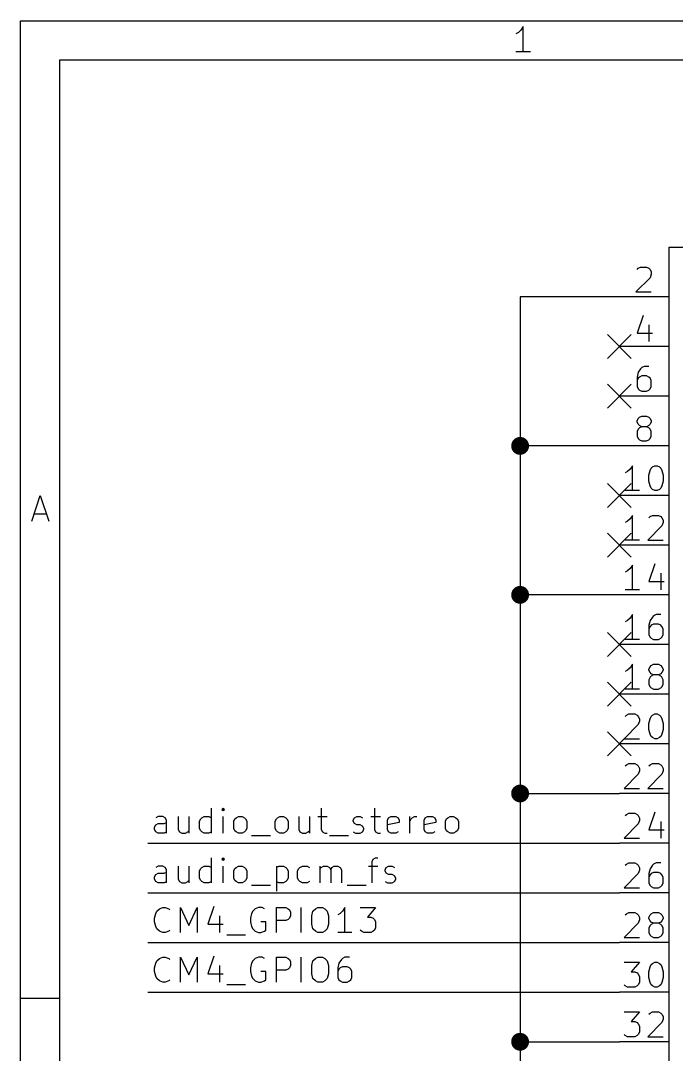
# Model space of a CAD drawing. Extents: x 0.4 to 11.3, y -7.9 to -0.4.
# Drawn here: x 0.394 to 1.715, y -2.475 to -0.394 of the extents above; entities that cross this region are included whole.
import ezdxf

# ---------------------------------------------------------------- set-up
doc = ezdxf.new("R2010")
doc.units = 0
doc.header["$MEASUREMENT"] = 0
for name, color, linetype in [('BLUE2', 5, 'CONTINUOUS'), ('GRAY1', 251, 'CONTINUOUS'), ('GREEN3', 91, 'CONTINUOUS'), ('RED2', 1, 'CONTINUOUS'), ('RED3', 11, 'CONTINUOUS')]:
    doc.layers.add(name, color=color, linetype=linetype)

msp = doc.modelspace()

# ---------------------------------------------------------------- linework, layer by layer
at = {"layer": 'BLUE2', "linetype": 'CONTINUOUS'}
for p, q in [((1.576, -1.026), (1.624, -1.074)), ((1.624, -1.026), (1.576, -1.074)), ((1.576, -1.126), (1.624, -1.174)), ((1.624, -1.126), (1.576, -1.174)), ((1.576, -1.326), (1.624, -1.374)), ((1.624, -1.326), (1.576, -1.374)), ((1.576, -1.426), (1.624, -1.474)), ((1.624, -1.426), (1.576, -1.474)), ((1.576, -1.626), (1.624, -1.674)), ((1.624, -1.626), (1.576, -1.674)), ((1.576, -1.726), (1.624, -1.774)), ((1.624, -1.726), (1.576, -1.774)), ((1.576, -1.826), (1.624, -1.874)), ((1.624, -1.826), (1.576, -1.874))]:
    msp.add_line(p, q, dxfattribs=at)
at = {"layer": 'GRAY1', "linetype": 'CONTINUOUS'}
for p, q in [((0.670776, -1.99647), (0.666012, -1.99885)), ((0.680299, -1.99647), (0.670776, -1.99647)), ((0.685059, -1.99885), (0.680299, -1.99647)), ((0.711248, -1.99647), (0.711248, -2.02266)), ((0.732677, -1.99647), (0.732677, -2.0298)), ((0.758866, -1.99885), (0.76363, -1.99647)), ((0.76363, -1.99647), (0.773154, -1.99647)), ((0.773154, -1.99647), (0.777913, -1.99885)), ((0.777913, -2.0298), (0.777913, -1.9798)), ((0.80172, -1.9798), (0.799343, -1.98218)), ((0.799343, -1.98218), (0.80172, -1.98456)), ((0.804102, -1.98218), (0.80172, -1.9798)), ((0.80172, -1.9798), (0.80172, -1.98456)), ((0.80172, -1.98456), (0.804102, -1.98218)), ((0.80172, -2.0298), (0.80172, -1.99647)), ((0.827913, -1.99885), (0.832677, -1.99647)), ((0.832677, -1.99647), (0.839819, -1.99647)), ((0.839819, -1.99647), (0.844579, -1.99885)), ((0.911244, -1.99885), (0.916008, -1.99647)), ((0.916008, -1.99647), (0.92315, -1.99647)), ((0.92315, -1.99647), (0.927909, -1.99885)), ((0.954098, -1.99647), (0.954098, -2.02266)), ((0.975528, -1.99647), (0.975528, -2.0298)), ((0.992193, -1.99647), (1.01124, -1.99647)), ((0.999335, -1.9798), (0.999335, -2.02266)), ((1.066, -1.99885), (1.07076, -1.99647)), ((1.07076, -1.99647), (1.07791, -1.99647)), ((1.07791, -1.99647), (1.08267, -1.99885)), ((1.09933, -1.99647), (1.11838, -1.99647)), ((1.10648, -1.9798), (1.10648, -2.02266)), ((1.13505, -1.99885), (1.13981, -1.99647)), ((1.13981, -1.99647), (1.14933, -1.99647)), ((1.14933, -1.99647), (1.15409, -1.99885)), ((1.17791, -2.0298), (1.17791, -1.99647)), ((1.18267, -1.99885), (1.18743, -1.99647)), ((1.18743, -1.99647), (1.19219, -1.99647)), ((1.20886, -1.99885), (1.21362, -1.99647)), ((1.21362, -1.99647), (1.22315, -1.99647)), ((1.22315, -1.99647), (1.22791, -1.99885)), ((1.2541, -1.99885), (1.25886, -1.99647)), ((1.25886, -1.99647), (1.266, -1.99647)), ((1.266, -1.99647), (1.27076, -1.99885)), ((0.663634, -2.01789), (0.666012, -2.01313)), ((0.663634, -2.02266), (0.663634, -2.01789)), ((0.666012, -2.01313), (0.670776, -2.01075)), ((0.670776, -2.01075), (0.682681, -2.01075)), ((0.682681, -2.01075), (0.687441, -2.00837)), ((0.687441, -2.00361), (0.685059, -1.99885)), ((0.687441, -2.0298), (0.687441, -2.00361)), ((0.754106, -2.00599), (0.756484, -2.00123)), ((0.754106, -2.02028), (0.754106, -2.00599)), ((0.756484, -2.00123), (0.758866, -1.99885)), ((0.823154, -2.00599), (0.825531, -2.00123)), ((0.823154, -2.02028), (0.823154, -2.00599)), ((0.825531, -2.00123), (0.827913, -1.99885)), ((0.844579, -1.99885), (0.846961, -2.00123)), ((0.846961, -2.00123), (0.849343, -2.00599)), ((0.849343, -2.00599), (0.849343, -2.02028)), ((0.906484, -2.00599), (0.908862, -2.00123)), ((0.906484, -2.02028), (0.906484, -2.00599)), ((0.908862, -2.00123), (0.911244, -1.99885)), ((0.927909, -1.99885), (0.930291, -2.00123)), ((0.930291, -2.00123), (0.932673, -2.00599)), ((0.932673, -2.00599), (0.932673, -2.02028)), ((1.06362, -2.00361), (1.066, -1.99885)), ((1.06362, -2.00599), (1.06362, -2.00361)), ((1.066, -2.01075), (1.06362, -2.00599)), ((1.07076, -2.01313), (1.066, -2.01075)), ((1.07791, -2.01313), (1.07076, -2.01313)), ((1.08267, -2.01552), (1.07791, -2.01313)), ((1.08505, -2.02028), (1.08267, -2.01552)), ((1.13267, -2.00361), (1.13505, -1.99885)), ((1.13267, -2.02266), (1.13267, -2.00361)), ((1.15648, -2.00837), (1.13267, -2.01313)), ((1.15409, -1.99885), (1.15648, -2.00361)), ((1.15648, -2.00361), (1.15648, -2.00837)), ((1.17791, -2.00599), (1.18029, -2.00123)), ((1.18029, -2.00123), (1.18267, -1.99885)), ((1.20648, -2.00361), (1.20886, -1.99885)), ((1.20648, -2.02266), (1.20648, -2.00361)), ((1.23029, -2.00837), (1.20648, -2.01313)), ((1.22791, -1.99885), (1.23029, -2.00361)), ((1.23029, -2.00361), (1.23029, -2.00837)), ((1.24934, -2.00599), (1.25172, -2.00123)), ((1.24934, -2.02028), (1.24934, -2.00599)), ((1.25172, -2.00123), (1.2541, -1.99885)), ((1.27076, -1.99885), (1.27315, -2.00123)), ((1.27315, -2.00123), (1.27553, -2.00599)), ((1.27553, -2.00599), (1.27553, -2.02028)), ((0.666012, -2.02742), (0.663634, -2.02266)), ((0.670776, -2.0298), (0.666012, -2.02742)), ((0.682681, -2.0298), (0.670776, -2.0298)), ((0.687441, -2.02742), (0.682681, -2.0298)), ((0.711248, -2.02266), (0.71363, -2.02742)), ((0.71363, -2.02742), (0.718394, -2.0298)), ((0.718394, -2.0298), (0.725535, -2.0298)), ((0.725535, -2.0298), (0.730295, -2.02742)), ((0.730295, -2.02742), (0.732677, -2.02504)), ((0.756484, -2.02504), (0.754106, -2.02028)), ((0.758866, -2.02742), (0.756484, -2.02504)), ((0.76363, -2.0298), (0.758866, -2.02742)), ((0.773154, -2.0298), (0.76363, -2.0298)), ((0.777913, -2.02742), (0.773154, -2.0298)), ((0.825531, -2.02504), (0.823154, -2.02028)), ((0.827913, -2.02742), (0.825531, -2.02504)), ((0.832677, -2.0298), (0.827913, -2.02742)), ((0.839819, -2.0298), (0.832677, -2.0298)), ((0.844579, -2.02742), (0.839819, -2.0298)), ((0.846961, -2.02504), (0.844579, -2.02742)), ((0.849343, -2.02028), (0.846961, -2.02504)), ((0.858866, -2.03456), (0.896961, -2.03456)), ((0.908862, -2.02504), (0.906484, -2.02028)), ((0.911244, -2.02742), (0.908862, -2.02504)), ((0.916008, -2.0298), (0.911244, -2.02742)), ((0.92315, -2.0298), (0.916008, -2.0298)), ((0.927909, -2.02742), (0.92315, -2.0298)), ((0.930291, -2.02504), (0.927909, -2.02742)), ((0.932673, -2.02028), (0.930291, -2.02504)), ((0.954098, -2.02266), (0.95648, -2.02742)), ((0.95648, -2.02742), (0.961244, -2.0298)), ((0.961244, -2.0298), (0.968386, -2.0298)), ((0.968386, -2.0298), (0.973146, -2.02742)), ((0.973146, -2.02742), (0.975528, -2.02504)), ((0.999335, -2.02266), (1.00172, -2.02742)), ((1.00172, -2.02742), (1.00648, -2.0298)), ((1.00648, -2.0298), (1.01124, -2.0298)), ((1.016, -2.03456), (1.0541, -2.03456)), ((1.06362, -2.02742), (1.06838, -2.0298)), ((1.06838, -2.0298), (1.07791, -2.0298)), ((1.07791, -2.0298), (1.08267, -2.02742)), ((1.08267, -2.02742), (1.08505, -2.02266)), ((1.08505, -2.02266), (1.08505, -2.02028)), ((1.10648, -2.02266), (1.10886, -2.02742)), ((1.10886, -2.02742), (1.11362, -2.0298)), ((1.11362, -2.0298), (1.11838, -2.0298)), ((1.13505, -2.02742), (1.13267, -2.02266)), ((1.13981, -2.0298), (1.13505, -2.02742)), ((1.14933, -2.0298), (1.13981, -2.0298)), ((1.15409, -2.02742), (1.14933, -2.0298)), ((1.20886, -2.02742), (1.20648, -2.02266)), ((1.21362, -2.0298), (1.20886, -2.02742)), ((1.22315, -2.0298), (1.21362, -2.0298)), ((1.22791, -2.02742), (1.22315, -2.0298)), ((1.25172, -2.02504), (1.24934, -2.02028)), ((1.2541, -2.02742), (1.25172, -2.02504)), ((1.25886, -2.0298), (1.2541, -2.02742)), ((1.266, -2.0298), (1.25886, -2.0298)), ((1.27076, -2.02742), (1.266, -2.0298)), ((1.27315, -2.02504), (1.27076, -2.02742)), ((1.27553, -2.02028), (1.27315, -2.02504)), ((0.777913, -2.1298), (0.777913, -2.0798)), ((0.80172, -2.0798), (0.799343, -2.08218)), ((0.804102, -2.08218), (0.80172, -2.0798)), ((0.80172, -2.0798), (0.80172, -2.08456)), ((1.1041, -2.08218), (1.10886, -2.0798)), ((1.10886, -2.0798), (1.11362, -2.0798)), ((0.670776, -2.09647), (0.666012, -2.09885)), ((0.680299, -2.09647), (0.670776, -2.09647)), ((0.685059, -2.09885), (0.680299, -2.09647)), ((0.687441, -2.10361), (0.685059, -2.09885)), ((0.711248, -2.09647), (0.711248, -2.12266)), ((0.732677, -2.09647), (0.732677, -2.1298)), ((0.754106, -2.10599), (0.756484, -2.10123)), ((0.756484, -2.10123), (0.758866, -2.09885)), ((0.758866, -2.09885), (0.76363, -2.09647)), ((0.76363, -2.09647), (0.773154, -2.09647)), ((0.773154, -2.09647), (0.777913, -2.09885)), ((0.799343, -2.08218), (0.80172, -2.08456)), ((0.80172, -2.08456), (0.804102, -2.08218)), ((0.80172, -2.1298), (0.80172, -2.09647)), ((0.823154, -2.10599), (0.825531, -2.10123)), ((0.825531, -2.10123), (0.827913, -2.09885)), ((0.827913, -2.09885), (0.832677, -2.09647)), ((0.832677, -2.09647), (0.839819, -2.09647)), ((0.839819, -2.09647), (0.844579, -2.09885)), ((0.844579, -2.09885), (0.846961, -2.10123)), ((0.846961, -2.10123), (0.849343, -2.10599)), ((0.908862, -2.09647), (0.908862, -2.14647)), ((0.908862, -2.09885), (0.913626, -2.09647)), ((0.913626, -2.09647), (0.92315, -2.09647)), ((0.92315, -2.09647), (0.927909, -2.09885)), ((0.927909, -2.09885), (0.930291, -2.10123)), ((0.930291, -2.10123), (0.932673, -2.10599)), ((0.95172, -2.10599), (0.954098, -2.10123)), ((0.954098, -2.10123), (0.95648, -2.09885)), ((0.95648, -2.09885), (0.961244, -2.09647)), ((0.961244, -2.09647), (0.970768, -2.09647)), ((0.970768, -2.09647), (0.975528, -2.09885)), ((0.996957, -2.1298), (0.996957, -2.09647)), ((0.996957, -2.10123), (0.999339, -2.09885)), ((0.999339, -2.09885), (1.0041, -2.09647)), ((1.0041, -2.09647), (1.01124, -2.09647)), ((1.01124, -2.09647), (1.016, -2.09885)), ((1.016, -2.09885), (1.01839, -2.10361)), ((1.01839, -2.10361), (1.02077, -2.09885)), ((1.02077, -2.09885), (1.02553, -2.09647)), ((1.02553, -2.09647), (1.03267, -2.09647)), ((1.03267, -2.09647), (1.03743, -2.09885)), ((1.03743, -2.09885), (1.03981, -2.10361)), ((1.09457, -2.09647), (1.11362, -2.09647)), ((1.10172, -2.08694), (1.1041, -2.08218)), ((1.10172, -2.1298), (1.10172, -2.08694)), ((1.12791, -2.10361), (1.13029, -2.09885)), ((1.13029, -2.09885), (1.13505, -2.09647)), ((1.13505, -2.09647), (1.14219, -2.09647)), ((1.14219, -2.09647), (1.14696, -2.09885)), ((0.663634, -2.11789), (0.666012, -2.11313)), ((0.663634, -2.12266), (0.663634, -2.11789)), ((0.666012, -2.12742), (0.663634, -2.12266)), ((0.666012, -2.11313), (0.670776, -2.11075)), ((0.670776, -2.11075), (0.682681, -2.11075)), ((0.682681, -2.11075), (0.687441, -2.10837)), ((0.687441, -2.1298), (0.687441, -2.10361)), ((0.711248, -2.12266), (0.71363, -2.12742)), ((0.754106, -2.12028), (0.754106, -2.10599)), ((0.756484, -2.12504), (0.754106, -2.12028)), ((0.823154, -2.12028), (0.823154, -2.10599)), ((0.825531, -2.12504), (0.823154, -2.12028)), ((0.849343, -2.12028), (0.846961, -2.12504)), ((0.849343, -2.10599), (0.849343, -2.12028)), ((0.932673, -2.12028), (0.930291, -2.12504)), ((0.932673, -2.10599), (0.932673, -2.12028)), ((0.95172, -2.12028), (0.95172, -2.10599)), ((0.954098, -2.12504), (0.95172, -2.12028)), ((1.01839, -2.10361), (1.01839, -2.1298)), ((1.03981, -2.10361), (1.03981, -2.1298)), ((1.12791, -2.10599), (1.12791, -2.10361)), ((1.13029, -2.11075), (1.12791, -2.10599)), ((1.13505, -2.11313), (1.13029, -2.11075)), ((1.14219, -2.11313), (1.13505, -2.11313)), ((1.14696, -2.11552), (1.14219, -2.11313)), ((1.14933, -2.12028), (1.14696, -2.11552)), ((1.14696, -2.12742), (1.14933, -2.12266)), ((1.14933, -2.12266), (1.14933, -2.12028)), ((0.670776, -2.1298), (0.666012, -2.12742)), ((0.682681, -2.1298), (0.670776, -2.1298)), ((0.687441, -2.12742), (0.682681, -2.1298)), ((0.71363, -2.12742), (0.718394, -2.1298)), ((0.718394, -2.1298), (0.725535, -2.1298)), ((0.725535, -2.1298), (0.730295, -2.12742)), ((0.730295, -2.12742), (0.732677, -2.12504)), ((0.758866, -2.12742), (0.756484, -2.12504)), ((0.76363, -2.1298), (0.758866, -2.12742)), ((0.773154, -2.1298), (0.76363, -2.1298)), ((0.777913, -2.12742), (0.773154, -2.1298)), ((0.827913, -2.12742), (0.825531, -2.12504)), ((0.832677, -2.1298), (0.827913, -2.12742)), ((0.839819, -2.1298), (0.832677, -2.1298)), ((0.844579, -2.12742), (0.839819, -2.1298)), ((0.846961, -2.12504), (0.844579, -2.12742)), ((0.858866, -2.13456), (0.896961, -2.13456)), ((0.913626, -2.1298), (0.908862, -2.12742)), ((0.92315, -2.1298), (0.913626, -2.1298)), ((0.927909, -2.12742), (0.92315, -2.1298)), ((0.930291, -2.12504), (0.927909, -2.12742)), ((0.95648, -2.12742), (0.954098, -2.12504)), ((0.961244, -2.1298), (0.95648, -2.12742)), ((0.970768, -2.1298), (0.961244, -2.1298)), ((0.975528, -2.12742), (0.970768, -2.1298)), ((1.05172, -2.13456), (1.08981, -2.13456)), ((1.12791, -2.12742), (1.13267, -2.1298)), ((1.13267, -2.1298), (1.14219, -2.1298)), ((1.14219, -2.1298), (1.14696, -2.12742)), ((0.668394, -2.18694), (0.673157, -2.18218)), ((0.673157, -2.18218), (0.680299, -2.1798)), ((0.680299, -2.1798), (0.685059, -2.1798)), ((0.685059, -2.1798), (0.692205, -2.18218)), ((0.692205, -2.18218), (0.694583, -2.18456)), ((0.716012, -2.2298), (0.716012, -2.1798)), ((0.716012, -2.1798), (0.732681, -2.21552)), ((0.732681, -2.21552), (0.749346, -2.1798)), ((0.749346, -2.1798), (0.749346, -2.2298)), ((0.782677, -2.17742), (0.770776, -2.21313)), ((0.866012, -2.18218), (0.861248, -2.18694)), ((0.873154, -2.1798), (0.866012, -2.18218)), ((0.880295, -2.1798), (0.873154, -2.1798)), ((0.885059, -2.18218), (0.880295, -2.1798)), ((0.908866, -2.2298), (0.908866, -2.1798)), ((0.908866, -2.1798), (0.927913, -2.1798)), ((0.927913, -2.1798), (0.932677, -2.18218)), ((0.932677, -2.18218), (0.935059, -2.18456)), ((0.935059, -2.18456), (0.937437, -2.18932)), ((0.958866, -2.2298), (0.958866, -2.1798)), ((0.982677, -2.18694), (0.987441, -2.18218)), ((0.987441, -2.18218), (0.992201, -2.1798)), ((0.992201, -2.1798), (1.00172, -2.1798)), ((1.00172, -2.1798), (1.00649, -2.18218)), ((1.00649, -2.18218), (1.01125, -2.18694)), ((1.04696, -2.1798), (1.0422, -2.18694)), ((1.04696, -2.2298), (1.04696, -2.1798)), ((1.07792, -2.1798), (1.10887, -2.1798)), ((1.10887, -2.1798), (1.0922, -2.19885)), ((0.663634, -2.20123), (0.666012, -2.1917)), ((0.663634, -2.20837), (0.663634, -2.20123)), ((0.666012, -2.1917), (0.668394, -2.18694)), ((0.794583, -2.19647), (0.794583, -2.2298)), ((0.858866, -2.1917), (0.856488, -2.20123)), ((0.856488, -2.20123), (0.856488, -2.20837)), ((0.861248, -2.18694), (0.858866, -2.1917)), ((0.927913, -2.20599), (0.908866, -2.20599)), ((0.932677, -2.20361), (0.927913, -2.20599)), ((0.935059, -2.20123), (0.932677, -2.20361)), ((0.937437, -2.19647), (0.935059, -2.20123)), ((0.937437, -2.18932), (0.937437, -2.19647)), ((0.980299, -2.19647), (0.982677, -2.18694)), ((0.980299, -2.21313), (0.980299, -2.19647)), ((1.01125, -2.18694), (1.01363, -2.19647)), ((1.01363, -2.19647), (1.01363, -2.21313)), ((1.03744, -2.1917), (1.03268, -2.19409)), ((1.0422, -2.18694), (1.03744, -2.1917)), ((1.0922, -2.19885), (1.09935, -2.19885)), ((1.09935, -2.19885), (1.10411, -2.20123)), ((1.10411, -2.20123), (1.10649, -2.20361)), ((1.10649, -2.20361), (1.10887, -2.20837)), ((0.666012, -2.21789), (0.663634, -2.20837)), ((0.668394, -2.22266), (0.666012, -2.21789)), ((0.673157, -2.22742), (0.668394, -2.22266)), ((0.694583, -2.22504), (0.692205, -2.22742)), ((0.770776, -2.21313), (0.801724, -2.21313)), ((0.856488, -2.20837), (0.858866, -2.21789)), ((0.858866, -2.21789), (0.861248, -2.22266)), ((0.861248, -2.22266), (0.866012, -2.22742)), ((0.887437, -2.20837), (0.877913, -2.20837)), ((0.885059, -2.22742), (0.887437, -2.22504)), ((0.887437, -2.22504), (0.887437, -2.20837)), ((0.982677, -2.22266), (0.980299, -2.21313)), ((0.987441, -2.22742), (0.982677, -2.22266)), ((1.01125, -2.22266), (1.00649, -2.22742)), ((1.01363, -2.21313), (1.01125, -2.22266)), ((1.0803, -2.22742), (1.07792, -2.22504)), ((1.10649, -2.22504), (1.10411, -2.22742)), ((1.10887, -2.22028), (1.10649, -2.22504)), ((1.10887, -2.20837), (1.10887, -2.22028)), ((0.680299, -2.2298), (0.673157, -2.22742)), ((0.685059, -2.2298), (0.680299, -2.2298)), ((0.692205, -2.22742), (0.685059, -2.2298)), ((0.80887, -2.23456), (0.846965, -2.23456)), ((0.866012, -2.22742), (0.873154, -2.2298)), ((0.873154, -2.2298), (0.877913, -2.2298)), ((0.877913, -2.2298), (0.885059, -2.22742)), ((0.992201, -2.2298), (0.987441, -2.22742)), ((1.00172, -2.2298), (0.992201, -2.2298)), ((1.00649, -2.22742), (1.00172, -2.2298)), ((1.06125, -2.2298), (1.03268, -2.2298)), ((1.08506, -2.2298), (1.0803, -2.22742)), ((1.09935, -2.2298), (1.08506, -2.2298)), ((1.10411, -2.22742), (1.09935, -2.2298)), ((0.666012, -2.2917), (0.668394, -2.28694)), ((0.668394, -2.28694), (0.673157, -2.28218)), ((0.673157, -2.28218), (0.680299, -2.2798)), ((0.680299, -2.2798), (0.685059, -2.2798)), ((0.685059, -2.2798), (0.692205, -2.28218)), ((0.692205, -2.28218), (0.694583, -2.28456)), ((0.716012, -2.3298), (0.716012, -2.2798)), ((0.716012, -2.2798), (0.732681, -2.31552)), ((0.732681, -2.31552), (0.749346, -2.2798)), ((0.749346, -2.2798), (0.749346, -2.3298)), ((0.782677, -2.27742), (0.770776, -2.31313)), ((0.861248, -2.28694), (0.858866, -2.2917)), ((0.866012, -2.28218), (0.861248, -2.28694)), ((0.873154, -2.2798), (0.866012, -2.28218)), ((0.880295, -2.2798), (0.873154, -2.2798)), ((0.885059, -2.28218), (0.880295, -2.2798)), ((0.908866, -2.3298), (0.908866, -2.2798)), ((0.908866, -2.2798), (0.927913, -2.2798)), ((0.927913, -2.2798), (0.932677, -2.28218)), ((0.932677, -2.28218), (0.935059, -2.28456)), ((0.935059, -2.28456), (0.937437, -2.28932)), ((0.937437, -2.28932), (0.937437, -2.29647)), ((0.958866, -2.3298), (0.958866, -2.2798)), ((0.980299, -2.29647), (0.982677, -2.28694)), ((0.982677, -2.28694), (0.987441, -2.28218)), ((0.987441, -2.28218), (0.992201, -2.2798)), ((0.992201, -2.2798), (1.00172, -2.2798)), ((1.00172, -2.2798), (1.00649, -2.28218)), ((1.00649, -2.28218), (1.01125, -2.28694)), ((1.01125, -2.28694), (1.01363, -2.29647)), ((1.03982, -2.28456), (1.03506, -2.2917)), ((1.0422, -2.28218), (1.03982, -2.28456)), ((1.04696, -2.2798), (1.0422, -2.28218)), ((1.05649, -2.2798), (1.04696, -2.2798)), ((0.663634, -2.30123), (0.666012, -2.2917)), ((0.663634, -2.30837), (0.663634, -2.30123)), ((0.666012, -2.31789), (0.663634, -2.30837)), ((0.794583, -2.29647), (0.794583, -2.3298)), ((0.858866, -2.2917), (0.856488, -2.30123)), ((0.856488, -2.30123), (0.856488, -2.30837)), ((0.856488, -2.30837), (0.858866, -2.31789)), ((0.887437, -2.30837), (0.877913, -2.30837)), ((0.887437, -2.32504), (0.887437, -2.30837)), ((0.927913, -2.30599), (0.908866, -2.30599)), ((0.932677, -2.30361), (0.927913, -2.30599)), ((0.935059, -2.30123), (0.932677, -2.30361)), ((0.937437, -2.29647), (0.935059, -2.30123)), ((0.980299, -2.31313), (0.980299, -2.29647)), ((1.01363, -2.29647), (1.01363, -2.31313)), ((1.03506, -2.2917), (1.03268, -2.30123)), ((1.03268, -2.30123), (1.03268, -2.32028)), ((1.03506, -2.30361), (1.03268, -2.30837)), ((1.03744, -2.30123), (1.03506, -2.30361)), ((1.0422, -2.29885), (1.03744, -2.30123)), ((1.05173, -2.29885), (1.0422, -2.29885)), ((1.05649, -2.30123), (1.05173, -2.29885)), ((1.05887, -2.30361), (1.05649, -2.30123)), ((1.06125, -2.30837), (1.05887, -2.30361)), ((1.06125, -2.32028), (1.06125, -2.30837)), ((0.668394, -2.32266), (0.666012, -2.31789)), ((0.673157, -2.32742), (0.668394, -2.32266)), ((0.680299, -2.3298), (0.673157, -2.32742)), ((0.685059, -2.3298), (0.680299, -2.3298)), ((0.692205, -2.32742), (0.685059, -2.3298)), ((0.694583, -2.32504), (0.692205, -2.32742)), ((0.770776, -2.31313), (0.801724, -2.31313)), ((0.858866, -2.31789), (0.861248, -2.32266)), ((0.861248, -2.32266), (0.866012, -2.32742)), ((0.866012, -2.32742), (0.873154, -2.3298)), ((0.873154, -2.3298), (0.877913, -2.3298)), ((0.877913, -2.3298), (0.885059, -2.32742)), ((0.885059, -2.32742), (0.887437, -2.32504)), ((0.982677, -2.32266), (0.980299, -2.31313)), ((0.987441, -2.32742), (0.982677, -2.32266)), ((0.992201, -2.3298), (0.987441, -2.32742)), ((1.00172, -2.3298), (0.992201, -2.3298)), ((1.00649, -2.32742), (1.00172, -2.3298)), ((1.01125, -2.32266), (1.00649, -2.32742)), ((1.01363, -2.31313), (1.01125, -2.32266)), ((1.03268, -2.32028), (1.03506, -2.32504)), ((1.03506, -2.32504), (1.03744, -2.32742)), ((1.03744, -2.32742), (1.0422, -2.3298)), ((1.0422, -2.3298), (1.05173, -2.3298)), ((1.05173, -2.3298), (1.05649, -2.32742)), ((1.05649, -2.32742), (1.05887, -2.32504)), ((1.05887, -2.32504), (1.06125, -2.32028)), ((0.80887, -2.33456), (0.846965, -2.33456))]:
    msp.add_line(p, q, dxfattribs=at)
at = {"layer": 'GREEN3', "linetype": 'CONTINUOUS'}
for p, q in [((1.4, -0.95), (1.4, -1.25)), ((1.6, -0.95), (1.4, -0.95)), ((1.6, -1.25), (1.4, -1.25)), ((1.4, -1.25), (1.4, -1.55)), ((1.6, -1.55), (1.4, -1.55)), ((1.4, -1.55), (1.4, -1.95)), ((1.4, -1.95), (1.6, -1.95)), ((1.4, -1.95), (1.4, -2.45)), ((0.65, -2.05), (1.6, -2.05)), ((0.65, -2.15), (1.6, -2.15)), ((0.65, -2.25), (1.6, -2.25)), ((0.65, -2.35), (1.6, -2.35)), ((1.4, -2.45), (1.6, -2.45)), ((1.4, -2.45), (1.4, -2.95))]:
    msp.add_line(p, q, dxfattribs=at)
at = {"layer": 'GREEN3', "const_width": 0.018}
for points in [[(1.391, -1.25, 1), (1.409, -1.25, 1)], [(1.391, -1.55, 1), (1.409, -1.55, 1)], [(1.391, -1.95, 1), (1.409, -1.95, 1)], [(1.391, -2.45, 1), (1.409, -2.45, 1)]]:
    msp.add_lwpolyline(points, format="xyb", close=True, dxfattribs=at)
at = {"layer": 'RED2', "linetype": 'CONTINUOUS'}
for p, q in [((0.393701, -0.393701), (11.2993, -0.393701)), ((0.393701, -7.8743), (0.393701, -0.393701)), ((1.40133, -0.412575), (1.39646, -0.417449)), ((1.4062, -0.405264), (1.40133, -0.412575)), ((1.4062, -0.456445), (1.4062, -0.405264)), ((1.39646, -0.417449), (1.39158, -0.419886)), ((1.42083, -0.456445), (1.39158, -0.456445)), ((0.472441, -0.472441), (11.2206, -0.472441)), ((0.472441, -7.79556), (0.472441, -0.472441)), ((1.7, -5.95), (1.7, -0.85)), ((1.7, -0.85), (3.9, -0.85)), ((1.7, -0.95), (1.6, -0.95)), ((1.7, -1.05), (1.6, -1.05)), ((1.7, -1.15), (1.6, -1.15)), ((1.7, -1.25), (1.6, -1.25)), ((0.416012, -1.40133), (0.433071, -1.35015)), ((0.433071, -1.35015), (0.45013, -1.40133)), ((1.7, -1.35), (1.6, -1.35)), ((0.420886, -1.3867), (0.445256, -1.3867)), ((1.7, -1.45), (1.6, -1.45)), ((1.7, -1.55), (1.6, -1.55)), ((1.7, -1.65), (1.6, -1.65)), ((1.7, -1.75), (1.6, -1.75)), ((1.7, -1.85), (1.6, -1.85)), ((1.7, -1.95), (1.6, -1.95)), ((1.7, -2.05), (1.6, -2.05)), ((1.7, -2.15), (1.6, -2.15)), ((1.7, -2.25), (1.6, -2.25)), ((1.7, -2.35), (1.6, -2.35)), ((0.393701, -2.3622), (0.472441, -2.3622)), ((1.7, -2.45), (1.6, -2.45))]:
    msp.add_line(p, q, dxfattribs=at)
at = {"layer": 'RED3', "linetype": 'CONTINUOUS'}
for p, q in [((1.63572, -0.894642), (1.63809, -0.89226)), ((1.63809, -0.89226), (1.64286, -0.889878)), ((1.64286, -0.889878), (1.65476, -0.889878)), ((1.65476, -0.889878), (1.65952, -0.89226)), ((1.65952, -0.89226), (1.66191, -0.894642)), ((1.66191, -0.894642), (1.66429, -0.899402)), ((1.66191, -0.911307), (1.63333, -0.939878)), ((1.66429, -0.904165), (1.66191, -0.911307)), ((1.66429, -0.899402), (1.66429, -0.904165)), ((1.63333, -0.939878), (1.66429, -0.939878)), ((1.64762, -0.9875), (1.63572, -1.02321)), ((1.65952, -1.00655), (1.65952, -1.03988)), ((1.63572, -1.02321), (1.66667, -1.02321)), ((1.63809, -1.10178), (1.63572, -1.11131)), ((1.64286, -1.09464), (1.63809, -1.10178)), ((1.64524, -1.09226), (1.64286, -1.09464)), ((1.65, -1.08988), (1.64524, -1.09226)), ((1.65952, -1.08988), (1.65, -1.08988)), ((1.63572, -1.11131), (1.63572, -1.13035)), ((1.63809, -1.11369), (1.63572, -1.11845)), ((1.64048, -1.11131), (1.63809, -1.11369)), ((1.64524, -1.10893), (1.64048, -1.11131)), ((1.65476, -1.10893), (1.64524, -1.10893)), ((1.65952, -1.11131), (1.65476, -1.10893)), ((1.66191, -1.11369), (1.65952, -1.11131)), ((1.66429, -1.11845), (1.66191, -1.11369)), ((1.66429, -1.13035), (1.66429, -1.11845)), ((1.63572, -1.13035), (1.63809, -1.13512)), ((1.63809, -1.13512), (1.64048, -1.1375)), ((1.64048, -1.1375), (1.64524, -1.13988)), ((1.64524, -1.13988), (1.65476, -1.13988)), ((1.65476, -1.13988), (1.65952, -1.1375)), ((1.65952, -1.1375), (1.66191, -1.13512)), ((1.66191, -1.13512), (1.66429, -1.13035)), ((1.63572, -1.1994), (1.63809, -1.19464)), ((1.63572, -1.20178), (1.63572, -1.1994)), ((1.63809, -1.20655), (1.63572, -1.20178)), ((1.63809, -1.19464), (1.64048, -1.19226)), ((1.64048, -1.20893), (1.63809, -1.20655)), ((1.64048, -1.19226), (1.64524, -1.18988)), ((1.64524, -1.18988), (1.65476, -1.18988)), ((1.65476, -1.18988), (1.65952, -1.19226)), ((1.65952, -1.19226), (1.66191, -1.19464)), ((1.66191, -1.20655), (1.65952, -1.20893)), ((1.66191, -1.19464), (1.66429, -1.1994)), ((1.66429, -1.20178), (1.66191, -1.20655)), ((1.66429, -1.1994), (1.66429, -1.20178)), ((1.63809, -1.21607), (1.63572, -1.22083)), ((1.63572, -1.22083), (1.63572, -1.23035)), ((1.64048, -1.21369), (1.63809, -1.21607)), ((1.64524, -1.21131), (1.64048, -1.20893)), ((1.64524, -1.21131), (1.64048, -1.21369)), ((1.65476, -1.21131), (1.64524, -1.21131)), ((1.65952, -1.20893), (1.65476, -1.21131)), ((1.65952, -1.21369), (1.65476, -1.21131)), ((1.66191, -1.21607), (1.65952, -1.21369)), ((1.66429, -1.22083), (1.66191, -1.21607)), ((1.66429, -1.23035), (1.66429, -1.22083)), ((1.63572, -1.23035), (1.63809, -1.23512)), ((1.63809, -1.23512), (1.64048, -1.2375)), ((1.64048, -1.2375), (1.64524, -1.23988)), ((1.64524, -1.23988), (1.65476, -1.23988)), ((1.65476, -1.23988), (1.65952, -1.2375)), ((1.65952, -1.2375), (1.66191, -1.23512)), ((1.66191, -1.23512), (1.66429, -1.23035)), ((1.62619, -1.28988), (1.62143, -1.29702)), ((1.62619, -1.33988), (1.62619, -1.28988)), ((1.66667, -1.29226), (1.67143, -1.28988)), ((1.67143, -1.28988), (1.67619, -1.28988)), ((1.67619, -1.28988), (1.68095, -1.29226)), ((1.61667, -1.30178), (1.61191, -1.30417)), ((1.62143, -1.29702), (1.61667, -1.30178)), ((1.65952, -1.30893), (1.6619, -1.2994)), ((1.65952, -1.32083), (1.65952, -1.30893)), ((1.6619, -1.2994), (1.66428, -1.29464)), ((1.66428, -1.29464), (1.66667, -1.29226)), ((1.68095, -1.29226), (1.68333, -1.29464)), ((1.68333, -1.29464), (1.68571, -1.2994)), ((1.68571, -1.2994), (1.68809, -1.30893)), ((1.68809, -1.30893), (1.68809, -1.32083)), ((1.6619, -1.33035), (1.65952, -1.32083)), ((1.66428, -1.33512), (1.6619, -1.33035)), ((1.68571, -1.33035), (1.68333, -1.33512)), ((1.68809, -1.32083), (1.68571, -1.33035)), ((1.64048, -1.33988), (1.61191, -1.33988)), ((1.66667, -1.3375), (1.66428, -1.33512)), ((1.67143, -1.33988), (1.66667, -1.3375)), ((1.67619, -1.33988), (1.67143, -1.33988)), ((1.68095, -1.3375), (1.67619, -1.33988)), ((1.68333, -1.33512), (1.68095, -1.3375)), ((1.62619, -1.38988), (1.62143, -1.39702)), ((1.62619, -1.43988), (1.62619, -1.38988)), ((1.65952, -1.39464), (1.6619, -1.39226)), ((1.6619, -1.39226), (1.66667, -1.38988)), ((1.66667, -1.38988), (1.67857, -1.38988)), ((1.67857, -1.38988), (1.68333, -1.39226)), ((1.68333, -1.39226), (1.68571, -1.39464)), ((1.68571, -1.39464), (1.68809, -1.3994)), ((1.61667, -1.40178), (1.61191, -1.40417)), ((1.62143, -1.39702), (1.61667, -1.40178)), ((1.68571, -1.41131), (1.65714, -1.43988)), ((1.68809, -1.40417), (1.68571, -1.41131)), ((1.68809, -1.3994), (1.68809, -1.40417)), ((1.64048, -1.43988), (1.61191, -1.43988)), ((1.65714, -1.43988), (1.68809, -1.43988)), ((1.62143, -1.49702), (1.61667, -1.50178)), ((1.62619, -1.48988), (1.62143, -1.49702)), ((1.62619, -1.53988), (1.62619, -1.48988)), ((1.67143, -1.4875), (1.65952, -1.52321)), ((1.61667, -1.50178), (1.61191, -1.50417)), ((1.68333, -1.50655), (1.68333, -1.53988)), ((1.64048, -1.53988), (1.61191, -1.53988)), ((1.65952, -1.52321), (1.69047, -1.52321)), ((1.61667, -1.60178), (1.61191, -1.60417)), ((1.62143, -1.59702), (1.61667, -1.60178)), ((1.62619, -1.58988), (1.62143, -1.59702)), ((1.62619, -1.63988), (1.62619, -1.58988)), ((1.6619, -1.60178), (1.65952, -1.61131)), ((1.66667, -1.59464), (1.6619, -1.60178)), ((1.66905, -1.59226), (1.66667, -1.59464)), ((1.67381, -1.58988), (1.66905, -1.59226)), ((1.68333, -1.58988), (1.67381, -1.58988)), ((1.65952, -1.61131), (1.65952, -1.63035)), ((1.6619, -1.61369), (1.65952, -1.61845)), ((1.66428, -1.61131), (1.6619, -1.61369)), ((1.66905, -1.60893), (1.66428, -1.61131)), ((1.67857, -1.60893), (1.66905, -1.60893)), ((1.68333, -1.61131), (1.67857, -1.60893)), ((1.68571, -1.61369), (1.68333, -1.61131)), ((1.68809, -1.61845), (1.68571, -1.61369)), ((1.68809, -1.63035), (1.68809, -1.61845)), ((1.64048, -1.63988), (1.61191, -1.63988)), ((1.65952, -1.63035), (1.6619, -1.63512)), ((1.6619, -1.63512), (1.66428, -1.6375)), ((1.66428, -1.6375), (1.66905, -1.63988)), ((1.66905, -1.63988), (1.67857, -1.63988)), ((1.67857, -1.63988), (1.68333, -1.6375)), ((1.68333, -1.6375), (1.68571, -1.63512)), ((1.68571, -1.63512), (1.68809, -1.63035)), ((1.61667, -1.70178), (1.61191, -1.70417)), ((1.62143, -1.69702), (1.61667, -1.70178)), ((1.62619, -1.68988), (1.62143, -1.69702)), ((1.62619, -1.73988), (1.62619, -1.68988)), ((1.65952, -1.6994), (1.6619, -1.69464)), ((1.65952, -1.70178), (1.65952, -1.6994)), ((1.6619, -1.70655), (1.65952, -1.70178)), ((1.6619, -1.69464), (1.66428, -1.69226)), ((1.66428, -1.70893), (1.6619, -1.70655)), ((1.66428, -1.69226), (1.66905, -1.68988)), ((1.66905, -1.68988), (1.67857, -1.68988)), ((1.67857, -1.68988), (1.68333, -1.69226)), ((1.68333, -1.69226), (1.68571, -1.69464)), ((1.68571, -1.70655), (1.68333, -1.70893)), ((1.68571, -1.69464), (1.68809, -1.6994)), ((1.68809, -1.70178), (1.68571, -1.70655)), ((1.68809, -1.6994), (1.68809, -1.70178)), ((1.6619, -1.71607), (1.65952, -1.72083)), ((1.65952, -1.72083), (1.65952, -1.73035)), ((1.66428, -1.71369), (1.6619, -1.71607)), ((1.66905, -1.71131), (1.66428, -1.70893)), ((1.66905, -1.71131), (1.66428, -1.71369)), ((1.67857, -1.71131), (1.66905, -1.71131)), ((1.68333, -1.70893), (1.67857, -1.71131)), ((1.68333, -1.71369), (1.67857, -1.71131)), ((1.68571, -1.71607), (1.68333, -1.71369)), ((1.68809, -1.72083), (1.68571, -1.71607)), ((1.68809, -1.73035), (1.68809, -1.72083)), ((1.64048, -1.73988), (1.61191, -1.73988)), ((1.65952, -1.73035), (1.6619, -1.73512)), ((1.6619, -1.73512), (1.66428, -1.7375)), ((1.66428, -1.7375), (1.66905, -1.73988)), ((1.66905, -1.73988), (1.67857, -1.73988)), ((1.67857, -1.73988), (1.68333, -1.7375)), ((1.68333, -1.7375), (1.68571, -1.73512)), ((1.68571, -1.73512), (1.68809, -1.73035)), ((1.61428, -1.79226), (1.61905, -1.78988)), ((1.61905, -1.78988), (1.63095, -1.78988)), ((1.63095, -1.78988), (1.63571, -1.79226)), ((1.66667, -1.79226), (1.67143, -1.78988)), ((1.67143, -1.78988), (1.67619, -1.78988)), ((1.67619, -1.78988), (1.68095, -1.79226)), ((1.61191, -1.79464), (1.61428, -1.79226)), ((1.63571, -1.79226), (1.63809, -1.79464)), ((1.63809, -1.79464), (1.64048, -1.7994)), ((1.64048, -1.80417), (1.63809, -1.81131)), ((1.64048, -1.7994), (1.64048, -1.80417)), ((1.65952, -1.80893), (1.6619, -1.7994)), ((1.65952, -1.82083), (1.65952, -1.80893)), ((1.6619, -1.7994), (1.66428, -1.79464)), ((1.66428, -1.79464), (1.66667, -1.79226)), ((1.68095, -1.79226), (1.68333, -1.79464)), ((1.68333, -1.79464), (1.68571, -1.7994)), ((1.68571, -1.7994), (1.68809, -1.80893)), ((1.68809, -1.80893), (1.68809, -1.82083)), ((1.63809, -1.81131), (1.60952, -1.83988)), ((1.6619, -1.83035), (1.65952, -1.82083)), ((1.66428, -1.83512), (1.6619, -1.83035)), ((1.68571, -1.83035), (1.68333, -1.83512)), ((1.68809, -1.82083), (1.68571, -1.83035)), ((1.60952, -1.83988), (1.64048, -1.83988)), ((1.66667, -1.8375), (1.66428, -1.83512)), ((1.67143, -1.83988), (1.66667, -1.8375)), ((1.67619, -1.83988), (1.67143, -1.83988)), ((1.68095, -1.8375), (1.67619, -1.83988)), ((1.68333, -1.83512), (1.68095, -1.8375)), ((1.61191, -1.89464), (1.61428, -1.89226)), ((1.61428, -1.89226), (1.61905, -1.88988)), ((1.61905, -1.88988), (1.63095, -1.88988)), ((1.63095, -1.88988), (1.63571, -1.89226)), ((1.63571, -1.89226), (1.63809, -1.89464)), ((1.65952, -1.89464), (1.6619, -1.89226)), ((1.6619, -1.89226), (1.66667, -1.88988)), ((1.66667, -1.88988), (1.67857, -1.88988)), ((1.67857, -1.88988), (1.68333, -1.89226)), ((1.68333, -1.89226), (1.68571, -1.89464)), ((1.63809, -1.91131), (1.60952, -1.93988)), ((1.63809, -1.89464), (1.64048, -1.8994)), ((1.64048, -1.90417), (1.63809, -1.91131)), ((1.64048, -1.8994), (1.64048, -1.90417)), ((1.68571, -1.91131), (1.65714, -1.93988)), ((1.68571, -1.89464), (1.68809, -1.8994)), ((1.68809, -1.90417), (1.68571, -1.91131)), ((1.68809, -1.8994), (1.68809, -1.90417)), ((1.60952, -1.93988), (1.64048, -1.93988)), ((1.65714, -1.93988), (1.68809, -1.93988)), ((1.61191, -1.99464), (1.61428, -1.99226)), ((1.61428, -1.99226), (1.61905, -1.98988)), ((1.61905, -1.98988), (1.63095, -1.98988)), ((1.63095, -1.98988), (1.63571, -1.99226)), ((1.63571, -1.99226), (1.63809, -1.99464)), ((1.63809, -1.99464), (1.64048, -1.9994)), ((1.67143, -1.9875), (1.65952, -2.02321)), ((1.63809, -2.01131), (1.60952, -2.03988)), ((1.64048, -2.00417), (1.63809, -2.01131)), ((1.64048, -1.9994), (1.64048, -2.00417)), ((1.68333, -2.00655), (1.68333, -2.03988)), ((1.60952, -2.03988), (1.64048, -2.03988)), ((1.65952, -2.02321), (1.69047, -2.02321)), ((1.61191, -2.09464), (1.61428, -2.09226)), ((1.61428, -2.09226), (1.61905, -2.08988)), ((1.61905, -2.08988), (1.63095, -2.08988)), ((1.63095, -2.08988), (1.63571, -2.09226)), ((1.63571, -2.09226), (1.63809, -2.09464)), ((1.63809, -2.09464), (1.64048, -2.0994)), ((1.64048, -2.0994), (1.64048, -2.10417)), ((1.6619, -2.10178), (1.65952, -2.11131)), ((1.66667, -2.09464), (1.6619, -2.10178)), ((1.66905, -2.09226), (1.66667, -2.09464)), ((1.67381, -2.08988), (1.66905, -2.09226)), ((1.68333, -2.08988), (1.67381, -2.08988)), ((1.63809, -2.11131), (1.60952, -2.13988)), ((1.64048, -2.10417), (1.63809, -2.11131)), ((1.65952, -2.11131), (1.65952, -2.13035)), ((1.6619, -2.11369), (1.65952, -2.11845)), ((1.66428, -2.11131), (1.6619, -2.11369)), ((1.66905, -2.10893), (1.66428, -2.11131)), ((1.67857, -2.10893), (1.66905, -2.10893)), ((1.68333, -2.11131), (1.67857, -2.10893)), ((1.68571, -2.11369), (1.68333, -2.11131)), ((1.68809, -2.11845), (1.68571, -2.11369)), ((1.68809, -2.13035), (1.68809, -2.11845)), ((1.60952, -2.13988), (1.64048, -2.13988)), ((1.65952, -2.13035), (1.6619, -2.13512)), ((1.6619, -2.13512), (1.66428, -2.1375)), ((1.66428, -2.1375), (1.66905, -2.13988)), ((1.66905, -2.13988), (1.67857, -2.13988)), ((1.67857, -2.13988), (1.68333, -2.1375)), ((1.68333, -2.1375), (1.68571, -2.13512)), ((1.68571, -2.13512), (1.68809, -2.13035)), ((1.61191, -2.19464), (1.61428, -2.19226)), ((1.61428, -2.19226), (1.61905, -2.18988)), ((1.61905, -2.18988), (1.63095, -2.18988)), ((1.63095, -2.18988), (1.63571, -2.19226)), ((1.63571, -2.19226), (1.63809, -2.19464)), ((1.63809, -2.19464), (1.64048, -2.1994)), ((1.64048, -2.20417), (1.63809, -2.21131)), ((1.64048, -2.1994), (1.64048, -2.20417)), ((1.65952, -2.1994), (1.6619, -2.19464)), ((1.65952, -2.20178), (1.65952, -2.1994)), ((1.6619, -2.20655), (1.65952, -2.20178)), ((1.6619, -2.19464), (1.66428, -2.19226)), ((1.66428, -2.19226), (1.66905, -2.18988)), ((1.66905, -2.18988), (1.67857, -2.18988)), ((1.67857, -2.18988), (1.68333, -2.19226)), ((1.68333, -2.19226), (1.68571, -2.19464)), ((1.68571, -2.19464), (1.68809, -2.1994)), ((1.68809, -2.20178), (1.68571, -2.20655)), ((1.68809, -2.1994), (1.68809, -2.20178)), ((1.63809, -2.21131), (1.60952, -2.23988)), ((1.6619, -2.21607), (1.65952, -2.22083)), ((1.65952, -2.22083), (1.65952, -2.23035)), ((1.66428, -2.20893), (1.6619, -2.20655)), ((1.66428, -2.21369), (1.6619, -2.21607)), ((1.66905, -2.21131), (1.66428, -2.20893)), ((1.66905, -2.21131), (1.66428, -2.21369)), ((1.67857, -2.21131), (1.66905, -2.21131)), ((1.68333, -2.20893), (1.67857, -2.21131)), ((1.68333, -2.21369), (1.67857, -2.21131)), ((1.68571, -2.20655), (1.68333, -2.20893)), ((1.68571, -2.21607), (1.68333, -2.21369)), ((1.68809, -2.22083), (1.68571, -2.21607)), ((1.68809, -2.23035), (1.68809, -2.22083)), ((1.60952, -2.23988), (1.64048, -2.23988)), ((1.65952, -2.23035), (1.6619, -2.23512)), ((1.6619, -2.23512), (1.66428, -2.2375)), ((1.66428, -2.2375), (1.66905, -2.23988)), ((1.66905, -2.23988), (1.67857, -2.23988)), ((1.67857, -2.23988), (1.68333, -2.2375)), ((1.68333, -2.2375), (1.68571, -2.23512)), ((1.68571, -2.23512), (1.68809, -2.23035)), ((1.60952, -2.28988), (1.64048, -2.28988)), ((1.64048, -2.28988), (1.62381, -2.30893)), ((1.62381, -2.30893), (1.63095, -2.30893)), ((1.63095, -2.30893), (1.63571, -2.31131)), ((1.65952, -2.30893), (1.6619, -2.2994)), ((1.65952, -2.32083), (1.65952, -2.30893)), ((1.6619, -2.2994), (1.66428, -2.29464)), ((1.66428, -2.29464), (1.66667, -2.29226)), ((1.66667, -2.29226), (1.67143, -2.28988)), ((1.67143, -2.28988), (1.67619, -2.28988)), ((1.67619, -2.28988), (1.68095, -2.29226)), ((1.68095, -2.29226), (1.68333, -2.29464)), ((1.68333, -2.29464), (1.68571, -2.2994)), ((1.68571, -2.2994), (1.68809, -2.30893)), ((1.68809, -2.30893), (1.68809, -2.32083)), ((1.63571, -2.31131), (1.63809, -2.31369)), ((1.63809, -2.31369), (1.64048, -2.31845)), ((1.64048, -2.33035), (1.63809, -2.33512)), ((1.64048, -2.31845), (1.64048, -2.33035)), ((1.6619, -2.33035), (1.65952, -2.32083)), ((1.66428, -2.33512), (1.6619, -2.33035)), ((1.68571, -2.33035), (1.68333, -2.33512)), ((1.68809, -2.32083), (1.68571, -2.33035)), ((1.61191, -2.3375), (1.60952, -2.33512)), ((1.61667, -2.33988), (1.61191, -2.3375)), ((1.63095, -2.33988), (1.61667, -2.33988)), ((1.63571, -2.3375), (1.63095, -2.33988)), ((1.63809, -2.33512), (1.63571, -2.3375)), ((1.66667, -2.3375), (1.66428, -2.33512)), ((1.67143, -2.33988), (1.66667, -2.3375)), ((1.67619, -2.33988), (1.67143, -2.33988)), ((1.68095, -2.3375), (1.67619, -2.33988)), ((1.68333, -2.33512), (1.68095, -2.3375)), ((1.60952, -2.38988), (1.64048, -2.38988)), ((1.64048, -2.38988), (1.62381, -2.40893)), ((1.65952, -2.39464), (1.6619, -2.39226)), ((1.6619, -2.39226), (1.66667, -2.38988)), ((1.66667, -2.38988), (1.67857, -2.38988)), ((1.67857, -2.38988), (1.68333, -2.39226)), ((1.68333, -2.39226), (1.68571, -2.39464)), ((1.62381, -2.40893), (1.63095, -2.40893)), ((1.63095, -2.40893), (1.63571, -2.41131)), ((1.63571, -2.41131), (1.63809, -2.41369)), ((1.63809, -2.41369), (1.64048, -2.41845)), ((1.68571, -2.41131), (1.65714, -2.43988)), ((1.68571, -2.39464), (1.68809, -2.3994)), ((1.68809, -2.40417), (1.68571, -2.41131)), ((1.68809, -2.3994), (1.68809, -2.40417)), ((1.61191, -2.4375), (1.60952, -2.43512)), ((1.63809, -2.43512), (1.63571, -2.4375)), ((1.64048, -2.43035), (1.63809, -2.43512)), ((1.64048, -2.41845), (1.64048, -2.43035)), ((1.61667, -2.43988), (1.61191, -2.4375)), ((1.63095, -2.43988), (1.61667, -2.43988)), ((1.63571, -2.4375), (1.63095, -2.43988)), ((1.65714, -2.43988), (1.68809, -2.43988))]:
    msp.add_line(p, q, dxfattribs=at)

doc.saveas('drawing.dxf')
